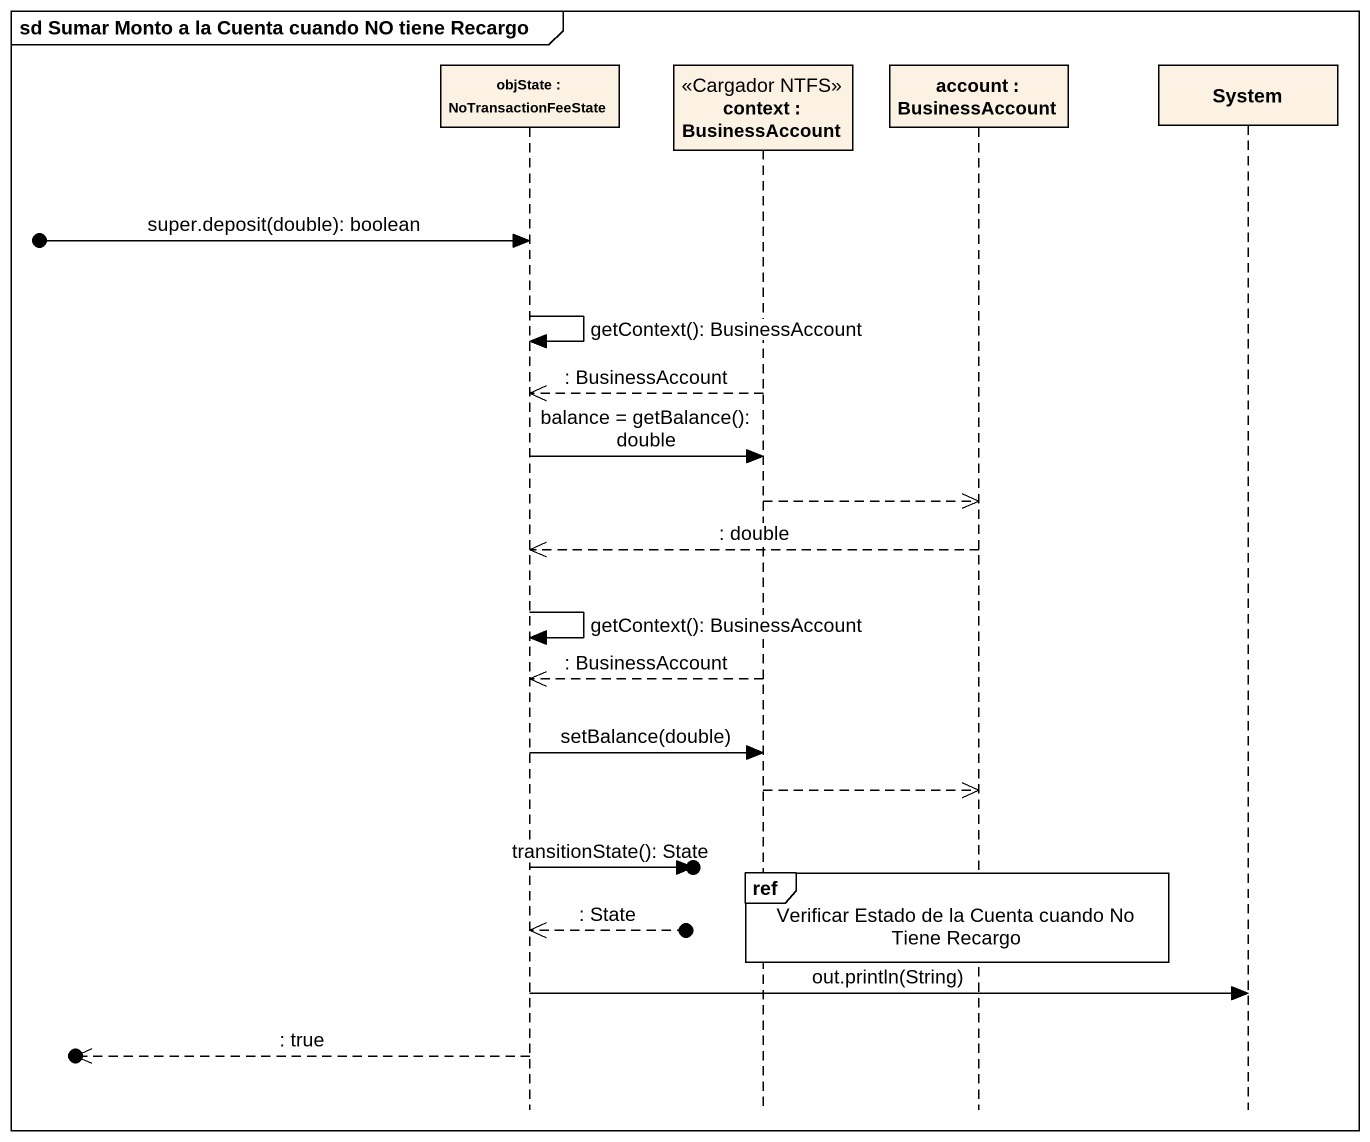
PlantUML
@startuml
mainframe sd Sumar Monto a la Cuenta cuando NO tiene Recargo
hide footbox
participant "objState : NoTransactionFeeState" as objState
participant "context : BusinessAccount" as context <<Cargador NTFS>>
participant "account : BusinessAccount" as account
participant System

[o-> objState : super.deposit(double): boolean
objState -> objState : getContext(): BusinessAccount
context -->> objState : : BusinessAccount
objState -> context : balance = getBalance(): double
context -->> account
account -->> objState : : double
objState -> objState : getContext(): BusinessAccount
context -->> objState : : BusinessAccount
objState -> context : setBalance(double)
context -->> account
objState ->o] : transitionState(): State
ref over context, account : Verificar Estado de la Cuenta cuando No Tiene Recargo
objState <<--o] : : State
objState -> System : out.println(String)
[o<<-- objState : : true
@enduml
